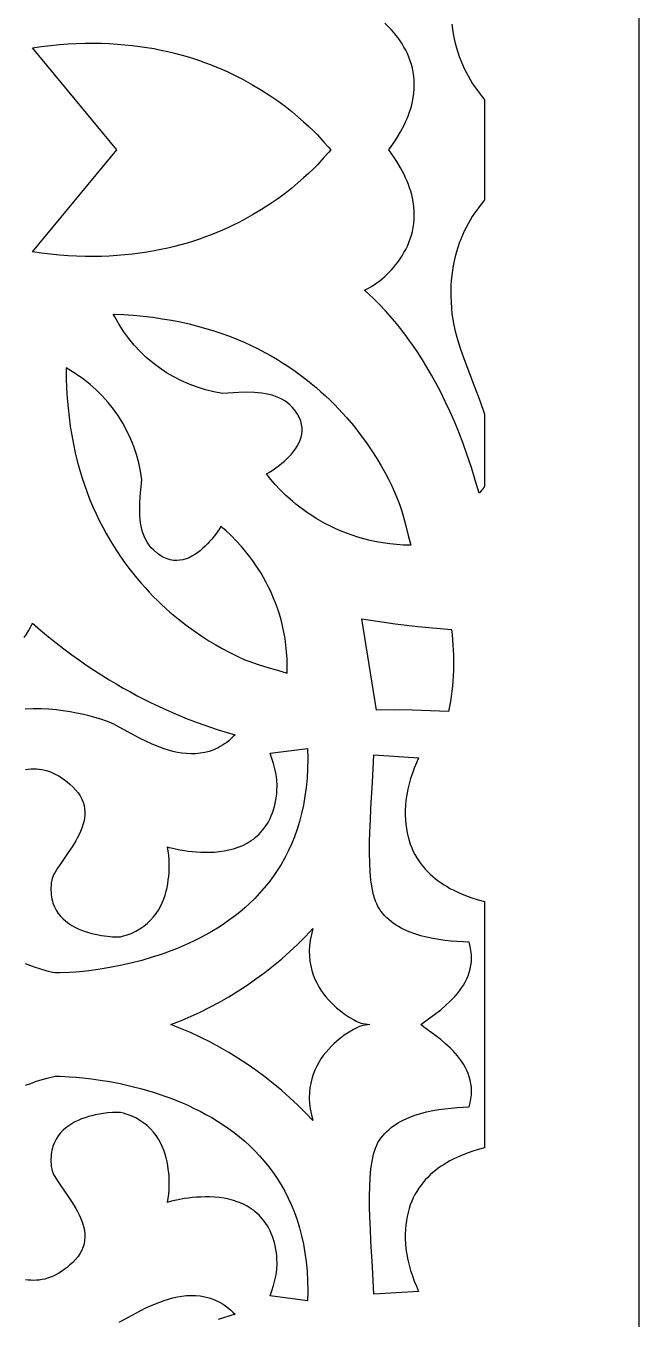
# Model space of a CAD drawing. Extents: x -145 to 145, y -1050 to 1050.
# Drawn here: x 25.9 to 145, y -57.2 to 193.9 of the extents above; entities that cross this region are included whole.
import ezdxf

# ---------------------------------------------------------------- set-up
doc = ezdxf.new("R2010")
doc.units = 0
doc.header["$MEASUREMENT"] = 0
doc.layers.add('LAYER_1', color=18, linetype='CONTINUOUS')

msp = doc.modelspace()

# ---------------------------------------------------------------- linework, layer by layer
at = {"layer": 'LAYER_1'}
for points in [[(-145, -1050), (145, -1050), (145, 1050), (-145, 1050)], [(40.6, 190.55), (42.14, 190.49), (43.66, 190.4), (45.15, 190.28), (46.61, 190.13), (48.04, 189.95), (49.44, 189.74), (50.82, 189.51), (52.16, 189.24), (53.48, 188.96), (54.77, 188.65), (56.04, 188.31), (57.27, 187.96), (58.48, 187.59), (59.66, 187.19), (60.81, 186.79), (61.94, 186.36), (63.03, 185.92), (64.1, 185.46), (65.15, 185), (66.16, 184.52), (68.11, 183.53), (69.95, 182.51), (71.69, 181.48), (73.31, 180.43), (74.83, 179.37), (76.25, 178.33), (77.56, 177.3), (78.76, 176.3), (79.86, 175.33), (80.86, 174.41), (81.75, 173.55), (82.54, 172.75), (83.81, 171.38), (84.68, 170.4), (85.16, 169.87), (84.68, 169.33), (83.81, 168.35), (82.54, 166.98), (81.75, 166.18), (80.86, 165.32), (79.86, 164.4), (78.76, 163.43), (77.56, 162.43), (76.25, 161.4), (74.83, 160.36), (73.31, 159.31), (71.69, 158.25), (69.95, 157.22), (68.11, 156.2), (67.15, 155.7), (66.16, 155.21), (65.15, 154.73), (64.1, 154.27), (63.03, 153.81), (61.94, 153.37), (60.81, 152.95), (59.66, 152.54), (58.48, 152.14), (57.27, 151.77), (56.04, 151.42), (54.77, 151.08), (53.48, 150.77), (52.16, 150.49), (50.82, 150.23), (49.44, 149.99), (48.04, 149.78), (46.61, 149.6), (45.15, 149.45), (43.66, 149.33), (42.14, 149.24), (40.6, 149.18), (39.03, 149.16), (37.42, 149.17), (35.79, 149.22), (34.13, 149.31), (32.45, 149.44), (30.73, 149.61), (28.98, 149.82), (27.21, 150.07), (43.6, 169.87), (27.21, 189.66), (28.98, 189.91), (30.73, 190.12), (32.45, 190.29), (34.13, 190.42), (35.79, 190.51), (37.42, 190.56), (39.03, 190.57)], [(93.32, 78.46), (95.49, 78.12), (97.66, 77.82), (99.83, 77.54), (102.01, 77.3), (104.18, 77.08), (106.37, 76.89), (108.55, 76.73), (108.67, 75.74), (108.77, 74.74), (108.85, 73.75), (108.91, 72.74), (108.95, 71.74), (108.97, 70.74), (108.96, 69.73), (108.94, 68.73), (108.89, 67.72), (108.82, 66.72), (108.74, 65.72), (108.63, 64.72), (108.5, 63.73), (108.35, 62.74), (108.17, 61.75), (107.98, 60.78), (104.49, 60.96), (100.99, 61.07), (97.49, 61.11), (93.99, 61.07), (91.16, 78.82)], [(102.17, 51.8), (101.75, 50.81), (101.35, 49.81), (100.98, 48.8), (100.64, 47.77), (100.34, 46.74), (100.08, 45.69), (99.88, 44.63), (99.73, 43.56), (99.65, 42.57), (99.6, 41.61), (99.59, 40.68), (99.63, 39.78), (99.7, 38.91), (99.81, 38.07), (99.95, 37.26), (100.13, 36.48), (100.34, 35.73), (100.58, 35.01), (100.85, 34.31), (101.15, 33.64), (101.48, 33), (101.84, 32.38), (102.22, 31.79), (102.62, 31.22), (103.05, 30.68), (103.49, 30.16), (103.96, 29.66), (104.45, 29.19), (104.95, 28.74), (105.47, 28.31), (106.01, 27.9), (106.56, 27.51), (107.12, 27.14), (107.7, 26.79), (108.28, 26.46), (108.87, 26.15), (110.08, 25.58), (111.3, 25.07), (112.54, 24.63), (113.77, 24.25), (115, 23.92), (115, -23.92), (113.77, -24.25), (112.54, -24.63), (111.3, -25.07), (110.08, -25.58), (108.87, -26.15), (108.28, -26.46), (107.7, -26.79), (107.12, -27.14), (106.56, -27.51), (106.01, -27.9), (105.47, -28.31), (104.95, -28.74), (104.45, -29.19), (103.96, -29.66), (103.49, -30.16), (103.05, -30.68), (102.62, -31.22), (102.22, -31.79), (101.84, -32.38), (101.48, -33), (101.15, -33.64), (100.85, -34.31), (100.58, -35.01), (100.34, -35.73), (100.13, -36.48), (99.95, -37.26), (99.81, -38.07), (99.7, -38.91), (99.63, -39.78), (99.59, -40.68), (99.6, -41.61), (99.65, -42.57), (99.73, -43.56), (99.88, -44.63), (100.08, -45.69), (100.34, -46.74), (100.64, -47.77), (100.98, -48.8), (101.35, -49.81), (101.75, -50.81), (102.17, -51.8), (93.51, -52.36), (93.21, -47.02), (92.93, -42.05), (92.82, -39.7), (92.73, -37.46), (92.68, -35.34), (92.66, -33.32), (92.69, -31.43), (92.78, -29.67), (92.93, -28.03), (93.04, -27.27), (93.16, -26.53), (93.29, -25.84), (93.45, -25.18), (93.63, -24.56), (93.83, -23.97), (94.06, -23.43), (94.3, -22.92), (94.58, -22.45), (94.87, -22.03), (95.24, -21.58), (95.62, -21.15), (96.02, -20.74), (96.44, -20.36), (96.88, -20), (97.34, -19.66), (97.81, -19.34), (98.29, -19.04), (98.79, -18.75), (99.3, -18.49), (100.36, -18.01), (101.46, -17.6), (102.59, -17.25), (103.74, -16.95), (104.92, -16.7), (106.11, -16.5), (107.3, -16.34), (108.49, -16.21), (109.67, -16.11), (111.98, -15.98), (112.2, -15.18), (112.35, -14.4), (112.44, -13.64), (112.46, -12.9), (112.43, -12.18), (112.35, -11.48), (112.21, -10.8), (112.03, -10.14), (111.8, -9.5), (111.53, -8.88), (111.23, -8.27), (110.89, -7.69), (110.52, -7.12), (110.13, -6.58), (109.71, -6.05), (109.28, -5.54), (108.83, -5.06), (108.37, -4.59), (107.42, -3.71), (106.47, -2.9), (105.54, -2.17), (103.85, -0.94), (103.15, -0.43), (102.59, 0), (103.15, 0.43), (103.85, 0.94), (105.54, 2.17), (106.47, 2.9), (107.42, 3.71), (108.37, 4.59), (108.83, 5.06), (109.28, 5.54), (109.71, 6.05), (110.13, 6.58), (110.52, 7.12), (110.89, 7.69), (111.23, 8.27), (111.53, 8.88), (111.8, 9.5), (112.03, 10.14), (112.21, 10.8), (112.35, 11.48), (112.43, 12.18), (112.46, 12.9), (112.44, 13.64), (112.35, 14.4), (112.2, 15.18), (111.98, 15.98), (109.67, 16.11), (108.49, 16.21), (107.3, 16.34), (106.11, 16.5), (104.92, 16.7), (103.74, 16.95), (102.59, 17.25), (101.46, 17.6), (100.36, 18.01), (99.3, 18.49), (98.79, 18.75), (98.29, 19.04), (97.81, 19.34), (97.34, 19.66), (96.88, 20), (96.44, 20.36), (96.02, 20.74), (95.62, 21.15), (95.24, 21.58), (94.87, 22.03), (94.58, 22.45), (94.3, 22.92), (94.06, 23.43), (93.83, 23.97), (93.63, 24.56), (93.45, 25.18), (93.29, 25.84), (93.16, 26.53), (93.04, 27.27), (92.93, 28.03), (92.78, 29.67), (92.69, 31.43), (92.66, 33.32), (92.68, 35.34), (92.73, 37.46), (92.82, 39.7), (92.93, 42.05), (93.21, 47.02), (93.51, 52.36)], [(81.37, 17.49), (81.15, 16.38), (81.02, 15.3), (80.97, 14.26), (80.99, 13.26), (81.09, 12.3), (81.24, 11.38), (81.45, 10.5), (81.72, 9.66), (82.04, 8.85), (82.4, 8.08), (82.79, 7.36), (83.23, 6.66), (83.68, 6.01), (84.17, 5.39), (84.67, 4.81), (85.18, 4.27), (85.7, 3.76), (86.22, 3.28), (86.74, 2.85), (87.26, 2.45), (87.76, 2.08), (88.7, 1.45), (89.53, 0.96), (90.21, 0.6), (90.69, 0.38), (90.94, 0.28), (91.38, 0.2), (91.83, 0.13), (92.72, 0), (91.83, -0.13), (91.38, -0.2), (90.94, -0.28), (90.69, -0.38), (90.21, -0.6), (89.53, -0.96), (88.7, -1.45), (87.76, -2.08), (87.26, -2.45), (86.74, -2.85), (86.22, -3.28), (85.7, -3.76), (85.18, -4.27), (84.67, -4.81), (84.17, -5.39), (83.68, -6.01), (83.23, -6.66), (82.79, -7.36), (82.4, -8.08), (82.04, -8.85), (81.72, -9.66), (81.45, -10.5), (81.24, -11.38), (81.09, -12.3), (80.99, -13.26), (80.97, -14.26), (81.02, -15.3), (81.15, -16.38), (81.37, -17.49), (81.67, -18.65), (80.22, -17.12), (78.73, -15.63), (77.18, -14.19), (75.6, -12.79), (73.98, -11.43), (72.31, -10.13), (70.61, -8.87), (68.88, -7.66), (67.12, -6.51), (65.33, -5.41), (63.51, -4.36), (61.66, -3.37), (59.79, -2.44), (57.9, -1.56), (55.99, -0.75), (54.07, 0), (55.99, 0.75), (57.9, 1.56), (59.79, 2.44), (61.66, 3.37), (63.51, 4.36), (65.33, 5.41), (67.12, 6.51), (68.88, 7.66), (70.61, 8.87), (72.31, 10.13), (73.98, 11.43), (75.6, 12.79), (77.18, 14.19), (78.73, 15.63), (80.22, 17.12), (81.67, 18.65)]]:
    msp.add_lwpolyline(points, close=True, dxfattribs=at)
for points in [[(108.63, 194.27), (108.75, 193.31), (108.91, 192.37), (109.09, 191.45), (109.29, 190.56), (109.52, 189.68), (109.78, 188.84), (110.06, 188.01), (110.36, 187.21), (110.69, 186.43), (111.03, 185.67), (111.4, 184.93), (111.78, 184.21), (112.18, 183.52), (112.59, 182.84), (113.02, 182.19), (113.46, 181.55), (113.92, 180.94), (114.86, 179.77), (115, 179.61), (115, 160.12), (114.86, 159.96), (114.38, 159.39), (113.92, 158.79), (113.46, 158.18), (113.02, 157.54), (112.59, 156.89), (112.18, 156.21), (111.78, 155.52), (111.4, 154.8), (111.03, 154.06), (110.69, 153.3), (110.36, 152.52), (110.06, 151.72), (109.78, 150.89), (109.52, 150.05), (109.29, 149.18), (109.09, 148.28), (108.91, 147.36), (108.75, 146.42), (108.63, 145.46), (108.54, 144.47), (108.47, 143.46), (108.44, 142.42), (108.44, 141.36), (108.48, 140.28), (108.55, 139.16), (108.66, 138.03), (108.81, 136.92), (109.02, 135.8), (109.28, 134.67), (109.58, 133.52), (109.93, 132.36), (110.3, 131.19), (111.14, 128.82), (112.04, 126.44), (112.97, 124.06), (113.88, 121.69), (114.73, 119.34), (115, 118.54), (115, 104.54), (114.9, 104.39), (114.6, 103.98), (114.28, 103.57), (113.92, 103.18), (113.19, 105.75), (112.43, 108.21), (111.64, 110.58), (110.82, 112.85), (109.98, 115.02), (109.13, 117.1), (108.26, 119.09), (107.37, 120.98), (106.48, 122.78), (105.59, 124.49), (104.69, 126.12), (103.8, 127.65), (102.91, 129.11), (102.03, 130.48), (101.17, 131.77), (100.32, 132.97), (99.49, 134.1), (98.68, 135.16), (97.89, 136.13), (97.14, 137.04), (95.74, 138.62), (94.49, 139.93), (93.44, 140.97), (92.59, 141.76), (91.65, 142.62), (92.3, 142.92), (93.05, 143.34), (93.86, 143.88), (94.71, 144.52), (95.6, 145.27), (96.49, 146.13), (96.93, 146.59), (97.36, 147.08), (97.79, 147.6), (98.2, 148.14), (98.6, 148.7), (98.98, 149.29), (99.35, 149.9), (99.69, 150.53), (100.01, 151.19), (100.3, 151.86), (100.56, 152.56), (100.78, 153.28), (100.98, 154.02), (101.13, 154.78), (101.25, 155.56), (101.32, 156.37), (101.35, 157.19), (101.33, 158.02), (101.26, 158.88), (101.13, 159.76), (101, 160.45), (100.84, 161.13), (100.65, 161.81), (100.44, 162.49), (100.2, 163.15), (99.94, 163.81), (99.66, 164.46), (99.36, 165.1), (98.7, 166.35), (97.98, 167.57), (97.2, 168.74), (96.39, 169.87), (97.2, 170.99), (97.98, 172.16), (98.7, 173.38), (99.36, 174.63), (99.66, 175.27), (99.94, 175.92), (100.2, 176.58), (100.44, 177.25), (100.65, 177.92), (100.84, 178.6), (101, 179.28), (101.13, 179.97), (101.26, 180.85), (101.33, 181.71), (101.35, 182.55), (101.32, 183.37), (101.25, 184.17), (101.13, 184.95), (100.98, 185.71), (100.78, 186.45), (100.56, 187.17), (100.3, 187.87), (100.01, 188.54), (99.69, 189.2), (99.35, 189.83), (98.98, 190.44), (98.6, 191.03), (98.2, 191.59), (97.79, 192.13), (97.36, 192.65), (96.93, 193.14), (96.49, 193.6), (95.6, 194.46)], [(25.62, 75.18), (26.04, 75.81), (26.45, 76.47), (26.85, 77.18), (27.23, 77.92), (28.77, 76.6), (30.31, 75.33), (31.83, 74.11), (33.34, 72.95), (34.84, 71.83), (36.32, 70.77), (37.79, 69.75), (39.24, 68.78), (40.68, 67.86), (42.09, 66.98), (43.49, 66.14), (44.86, 65.34), (46.22, 64.59), (47.55, 63.87), (48.86, 63.19), (50.14, 62.55), (52.63, 61.37), (55.02, 60.33), (57.28, 59.4), (59.42, 58.59), (61.42, 57.88), (63.28, 57.26), (66.54, 56.25), (66.14, 55.85), (65.74, 55.48), (65.34, 55.13), (64.93, 54.8), (64.52, 54.51), (64.1, 54.23), (63.68, 53.98), (63.26, 53.75), (62.83, 53.55), (62.4, 53.36), (61.54, 53.06), (60.66, 52.83), (59.79, 52.68), (58.9, 52.6), (58.02, 52.58), (57.13, 52.62), (56.25, 52.72), (55.37, 52.87), (54.5, 53.06), (53.63, 53.3), (52.78, 53.57), (51.94, 53.87), (51.11, 54.19), (50.3, 54.54), (49.5, 54.9), (47.98, 55.65), (46.55, 56.41), (44.05, 57.78), (43, 58.32), (42.54, 58.53), (42.12, 58.7), (41.58, 58.9), (40.48, 59.28), (38.9, 59.75), (37.94, 60), (36.89, 60.26), (35.75, 60.5), (34.52, 60.73), (33.21, 60.93), (31.84, 61.1), (30.4, 61.23), (28.92, 61.3), (27.38, 61.32), (25.81, 61.27)], [(25.87, 49.55), (26.4, 49.61), (26.92, 49.65), (27.46, 49.67), (27.99, 49.65), (28.53, 49.6), (29.06, 49.52), (29.6, 49.4), (30.15, 49.26), (30.69, 49.07), (31.23, 48.85), (31.77, 48.59), (32.32, 48.29), (32.86, 47.95), (33.4, 47.57), (33.95, 47.15), (34.49, 46.68), (35.03, 46.17), (35.56, 45.61), (36.06, 45.01), (36.48, 44.4), (36.8, 43.79), (37.06, 43.17), (37.23, 42.55), (37.34, 41.92), (37.39, 41.29), (37.37, 40.66), (37.3, 40.03), (37.18, 39.4), (37.01, 38.77), (36.8, 38.15), (36.55, 37.52), (36.27, 36.91), (35.96, 36.3), (35.63, 35.7), (34.92, 34.52), (34.17, 33.39), (32.71, 31.3), (32.07, 30.36), (31.54, 29.49), (31.32, 29.1), (31.15, 28.72), (31.02, 28.38), (30.95, 28.05), (30.88, 27.54), (30.83, 27.04), (30.8, 26.56), (30.8, 26.09), (30.82, 25.64), (30.85, 25.2), (30.91, 24.78), (30.99, 24.37), (31.08, 23.97), (31.2, 23.6), (31.47, 22.88), (31.81, 22.22), (32.21, 21.6), (32.66, 21.04), (33.15, 20.53), (33.68, 20.06), (34.25, 19.63), (34.85, 19.25), (35.47, 18.9), (36.11, 18.59), (36.76, 18.32), (37.42, 18.08), (38.08, 17.87), (38.74, 17.69), (39.39, 17.54), (40.62, 17.3), (41.76, 17.15), (42.74, 17.07), (43.53, 17.04), (44.07, 17.04), (44.33, 17.07), (44.87, 17.21), (45.39, 17.36), (46.36, 17.72), (47.26, 18.13), (48.08, 18.6), (48.84, 19.11), (49.52, 19.67), (50.15, 20.27), (50.71, 20.9), (51.21, 21.56), (51.66, 22.24), (52.05, 22.94), (52.4, 23.67), (52.7, 24.4), (52.95, 25.14), (53.17, 25.88), (53.34, 26.62), (53.48, 27.35), (53.59, 28.08), (53.67, 28.78), (53.73, 29.47), (53.77, 30.77), (53.75, 31.93), (53.68, 32.92), (53.59, 33.71), (53.45, 34.53), (53.78, 34.42), (54.47, 34.24), (55.48, 34.02), (56.75, 33.79), (57.47, 33.69), (58.24, 33.6), (59.04, 33.53), (59.89, 33.48), (60.76, 33.46), (61.65, 33.47), (62.56, 33.51), (63.48, 33.6), (64.41, 33.73), (65.33, 33.92), (66.25, 34.16), (67.15, 34.45), (68.03, 34.81), (68.88, 35.24), (69.3, 35.49), (69.7, 35.75), (70.1, 36.03), (70.48, 36.33), (70.86, 36.65), (71.22, 36.99), (71.57, 37.36), (71.9, 37.75), (72.22, 38.16), (72.53, 38.59), (72.82, 39.05), (73.09, 39.53), (73.35, 40.04), (73.58, 40.57), (73.8, 41.13), (74, 41.72), (74.18, 42.33), (74.34, 42.97), (74.47, 43.65), (74.58, 44.35), (74.64, 44.87), (74.68, 45.4), (74.7, 46.46), (74.63, 47.52), (74.5, 48.58), (74.3, 49.64), (74.03, 50.68), (73.71, 51.69), (73.35, 52.68), (80.63, 53.61), (80.67, 51.63), (80.63, 49.72), (80.53, 47.86), (80.36, 46.07), (80.13, 44.33), (79.83, 42.64), (79.47, 41.02), (79.06, 39.44), (78.59, 37.93), (78.06, 36.46), (77.49, 35.05), (76.87, 33.69), (76.2, 32.37), (75.48, 31.11), (74.72, 29.9), (73.93, 28.73), (73.09, 27.61), (72.22, 26.53), (71.31, 25.5), (70.38, 24.51), (69.41, 23.57), (68.42, 22.66), (67.4, 21.8), (66.36, 20.98), (65.3, 20.2), (64.23, 19.45), (63.13, 18.74), (62.02, 18.07), (60.9, 17.43), (59.78, 16.83), (58.64, 16.26), (57.5, 15.72), (56.36, 15.22), (55.21, 14.74), (54.07, 14.3), (52.93, 13.88), (51.8, 13.49), (50.68, 13.13), (48.46, 12.48), (46.31, 11.93), (44.23, 11.46), (42.25, 11.08), (40.38, 10.77), (38.65, 10.53), (37.06, 10.34), (35.63, 10.21), (34.39, 10.12), (32.53, 10.04), (31.61, 10.04), (31.11, 10.13), (30.1, 10.38), (28.66, 10.8), (27.81, 11.08), (26.88, 11.41), (25.89, 11.78)], [(25.89, -11.78), (26.88, -11.41), (27.81, -11.08), (28.66, -10.8), (30.1, -10.38), (31.11, -10.13), (31.61, -10.04), (32.53, -10.04), (34.39, -10.12), (35.63, -10.21), (37.06, -10.34), (38.65, -10.53), (40.38, -10.77), (42.25, -11.08), (44.23, -11.46), (46.31, -11.93), (48.46, -12.48), (50.68, -13.13), (51.8, -13.49), (52.93, -13.88), (54.07, -14.3), (55.21, -14.74), (56.36, -15.22), (57.5, -15.72), (58.64, -16.26), (59.78, -16.83), (60.9, -17.43), (62.02, -18.07), (63.13, -18.74), (64.23, -19.45), (65.3, -20.2), (66.36, -20.98), (67.4, -21.8), (68.42, -22.66), (69.41, -23.57), (70.38, -24.51), (71.31, -25.5), (72.22, -26.53), (73.09, -27.61), (73.93, -28.73), (74.72, -29.9), (75.48, -31.11), (76.2, -32.37), (76.87, -33.69), (77.49, -35.05), (78.06, -36.46), (78.59, -37.93), (79.06, -39.44), (79.47, -41.02), (79.83, -42.64), (80.13, -44.33), (80.36, -46.07), (80.53, -47.86), (80.63, -49.72), (80.67, -51.63), (80.63, -53.61), (73.35, -52.68), (73.71, -51.69), (74.03, -50.68), (74.3, -49.64), (74.5, -48.58), (74.63, -47.52), (74.7, -46.46), (74.68, -45.4), (74.64, -44.87), (74.58, -44.35), (74.47, -43.65), (74.34, -42.97), (74.18, -42.33), (74, -41.72), (73.8, -41.13), (73.58, -40.57), (73.35, -40.04), (73.09, -39.53), (72.82, -39.05), (72.53, -38.59), (72.22, -38.16), (71.9, -37.75), (71.57, -37.36), (71.22, -36.99), (70.86, -36.65), (70.48, -36.33), (70.1, -36.03), (69.7, -35.75), (69.3, -35.49), (68.88, -35.24), (68.03, -34.81), (67.15, -34.45), (66.25, -34.16), (65.33, -33.92), (64.41, -33.73), (63.48, -33.6), (62.56, -33.51), (61.65, -33.47), (60.76, -33.46), (59.89, -33.48), (59.04, -33.53), (58.24, -33.6), (57.47, -33.69), (56.75, -33.79), (55.48, -34.02), (54.47, -34.24), (53.78, -34.42), (53.45, -34.53), (53.59, -33.71), (53.68, -32.92), (53.75, -31.93), (53.77, -30.77), (53.73, -29.47), (53.67, -28.78), (53.59, -28.08), (53.48, -27.35), (53.34, -26.62), (53.17, -25.88), (52.95, -25.14), (52.7, -24.4), (52.4, -23.67), (52.05, -22.94), (51.66, -22.24), (51.21, -21.56), (50.71, -20.9), (50.15, -20.27), (49.52, -19.67), (48.84, -19.11), (48.08, -18.6), (47.26, -18.13), (46.36, -17.72), (45.39, -17.36), (44.87, -17.21), (44.33, -17.07), (44.07, -17.04), (43.53, -17.04), (42.74, -17.07), (41.76, -17.15), (40.62, -17.3), (39.39, -17.54), (38.74, -17.69), (38.08, -17.87), (37.42, -18.08), (36.76, -18.32), (36.11, -18.59), (35.47, -18.9), (34.85, -19.25), (34.25, -19.63), (33.68, -20.06), (33.15, -20.53), (32.66, -21.04), (32.21, -21.6), (31.81, -22.22), (31.47, -22.88), (31.2, -23.6), (31.08, -23.97), (30.99, -24.37), (30.91, -24.78), (30.85, -25.2), (30.82, -25.64), (30.8, -26.09), (30.8, -26.56), (30.83, -27.04), (30.88, -27.54), (30.95, -28.05), (31.02, -28.38), (31.15, -28.72), (31.32, -29.1), (31.54, -29.49), (32.07, -30.36), (32.71, -31.3), (34.17, -33.39), (34.92, -34.52), (35.63, -35.7), (35.96, -36.3), (36.27, -36.91), (36.55, -37.52), (36.8, -38.15), (37.01, -38.77), (37.18, -39.4), (37.3, -40.03), (37.37, -40.66), (37.39, -41.29), (37.34, -41.92), (37.23, -42.55), (37.06, -43.17), (36.8, -43.79), (36.48, -44.4), (36.06, -45.01), (35.56, -45.61), (35.03, -46.17), (34.49, -46.68), (33.95, -47.15), (33.4, -47.57), (32.86, -47.95), (32.32, -48.29), (31.77, -48.59), (31.23, -48.85), (30.69, -49.07), (30.15, -49.26), (29.6, -49.4), (29.06, -49.52), (28.53, -49.6), (27.99, -49.65), (27.46, -49.67), (26.92, -49.65), (26.4, -49.61), (25.87, -49.55)], [(44.05, -57.78), (46.55, -56.41), (47.98, -55.65), (49.5, -54.9), (50.3, -54.54), (51.11, -54.19), (51.94, -53.87), (52.78, -53.57), (53.63, -53.3), (54.5, -53.06), (55.37, -52.87), (56.25, -52.72), (57.13, -52.62), (58.02, -52.58), (58.9, -52.6), (59.79, -52.68), (60.66, -52.83), (61.54, -53.06), (62.4, -53.36), (62.83, -53.55), (63.26, -53.75), (63.68, -53.98), (64.1, -54.23), (64.52, -54.51), (64.93, -54.8), (65.34, -55.13), (65.74, -55.48), (66.14, -55.85), (66.54, -56.25), (63.28, -57.26)]]:
    msp.add_lwpolyline(points, dxfattribs=at)
for points in [[(72.68, 106.92), (73.34, 107.32), (74.23, 107.92), (75.18, 108.62), (75.66, 109.01), (76.14, 109.43), (76.61, 109.86), (77.06, 110.32), (77.5, 110.8), (77.9, 111.3), (78.28, 111.81), (78.62, 112.35), (78.92, 112.9), (79.16, 113.47), (79.36, 114.05), (79.49, 114.65), (79.56, 115.25), (79.55, 115.88), (79.47, 116.51), (79.31, 117.15), (79.2, 117.47), (79.06, 117.8), (78.9, 118.13), (78.71, 118.46), (78.5, 118.79), (78.27, 119.12), (77.72, 119.8), (77.24, 120.29), (76.73, 120.72), (76.19, 121.11), (75.63, 121.45), (75.04, 121.74), (74.42, 121.99), (73.78, 122.2), (73.12, 122.37), (72.44, 122.51), (71.75, 122.62), (71.03, 122.7), (70.3, 122.75), (68.81, 122.79), (67.27, 122.76), (64.12, 122.57, -0.237961), (43.19, 137.42), (42.87, 137.96), (44.87, 137.87), (46.82, 137.74), (48.73, 137.56), (50.6, 137.35), (52.42, 137.08), (54.2, 136.78), (55.93, 136.44), (57.62, 136.06), (59.27, 135.65), (60.88, 135.2), (62.45, 134.72), (63.97, 134.2), (65.46, 133.66), (66.9, 133.09), (68.31, 132.49), (69.68, 131.86), (71.01, 131.21), (72.3, 130.54), (73.55, 129.85), (74.77, 129.13), (75.95, 128.4), (77.1, 127.65), (78.2, 126.89), (79.28, 126.11), (80.32, 125.32), (81.32, 124.52), (82.29, 123.71), (83.23, 122.89), (84.13, 122.07), (85.01, 121.24), (85.85, 120.41), (86.65, 119.57), (87.43, 118.74), (88.18, 117.9), (89.58, 116.24), (90.87, 114.61), (92.04, 113), (93.11, 111.44), (94.06, 109.94), (94.92, 108.5), (95.68, 107.15), (96.34, 105.89), (96.91, 104.73), (97.39, 103.69), (97.79, 102.78), (98.36, 101.38), (98.63, 100.64), (98.94, 99.71), (99.22, 98.77), (99.72, 96.88), (100.19, 94.98), (100.68, 93.08), (99.28, 93.12), (97.91, 93.21), (96.57, 93.34), (95.27, 93.52), (94, 93.74), (92.77, 94), (91.57, 94.3), (90.41, 94.64), (89.28, 95.01), (88.18, 95.41), (87.12, 95.83), (86.09, 96.28), (85.09, 96.76), (84.13, 97.25), (83.21, 97.76), (82.32, 98.29), (81.46, 98.83), (80.64, 99.38), (79.85, 99.94), (79.1, 100.5), (78.38, 101.07), (77.7, 101.63), (76.44, 102.75), (75.32, 103.84), (74.33, 104.89), (73.49, 105.86)], [(63.79, 96.7), (63.37, 96.06), (62.74, 95.19), (62.01, 94.26), (61.6, 93.79), (61.17, 93.33), (60.72, 92.88), (60.25, 92.44), (59.75, 92.02), (59.24, 91.63), (58.71, 91.27), (58.17, 90.95), (57.61, 90.67), (57.03, 90.45), (56.44, 90.27), (55.84, 90.16), (55.23, 90.11), (54.61, 90.14), (53.98, 90.24), (53.35, 90.42), (53.03, 90.55), (52.71, 90.69), (52.38, 90.86), (52.06, 91.06), (51.73, 91.28), (51.41, 91.53), (50.75, 92.1), (50.28, 92.59), (49.86, 93.12), (49.49, 93.67), (49.17, 94.24), (48.9, 94.85), (48.67, 95.47), (48.48, 96.11), (48.33, 96.78), (48.22, 97.46), (48.13, 98.16), (48.08, 98.88), (48.05, 99.61), (48.06, 101.1), (48.14, 102.64), (48.43, 105.79, 0.237961), (34.28, 127.19), (33.76, 127.53), (33.78, 125.53), (33.84, 123.57), (33.96, 121.66), (34.12, 119.79), (34.32, 117.96), (34.56, 116.17), (34.84, 114.43), (35.17, 112.72), (35.52, 111.06), (35.92, 109.44), (36.35, 107.86), (36.81, 106.31), (37.31, 104.81), (37.83, 103.35), (38.38, 101.92), (38.96, 100.53), (39.57, 99.18), (40.2, 97.87), (40.85, 96.59), (41.52, 95.35), (42.21, 94.15), (42.92, 92.98), (43.65, 91.85), (44.39, 90.75), (45.14, 89.68), (45.91, 88.65), (46.69, 87.66), (47.48, 86.69), (48.27, 85.76), (49.07, 84.86), (49.87, 84), (50.68, 83.16), (51.49, 82.36), (52.3, 81.58), (53.91, 80.12), (55.51, 78.78), (57.07, 77.56), (58.6, 76.44), (60.07, 75.44), (61.47, 74.53), (62.8, 73.73), (64.04, 73.03), (65.17, 72.42), (66.2, 71.9), (67.1, 71.47), (68.47, 70.86), (69.21, 70.57), (70.12, 70.22), (71.05, 69.91), (72.93, 69.34), (74.81, 68.81), (76.69, 68.26), (76.7, 69.67), (76.66, 71.04), (76.57, 72.38), (76.43, 73.68), (76.26, 74.96), (76.03, 76.2), (75.77, 77.41), (75.48, 78.58), (75.15, 79.73), (74.79, 80.84), (74.39, 81.91), (73.98, 82.95), (73.54, 83.96), (73.07, 84.94), (72.59, 85.88), (72.1, 86.79), (71.59, 87.66), (71.06, 88.5), (70.53, 89.31), (69.99, 90.08), (69.45, 90.81), (68.91, 91.51), (67.83, 92.81), (66.78, 93.97), (65.77, 94.99), (64.83, 95.86)]]:
    msp.add_lwpolyline(points, format="xyb", close=True, dxfattribs=at)

doc.saveas('drawing.dxf')
